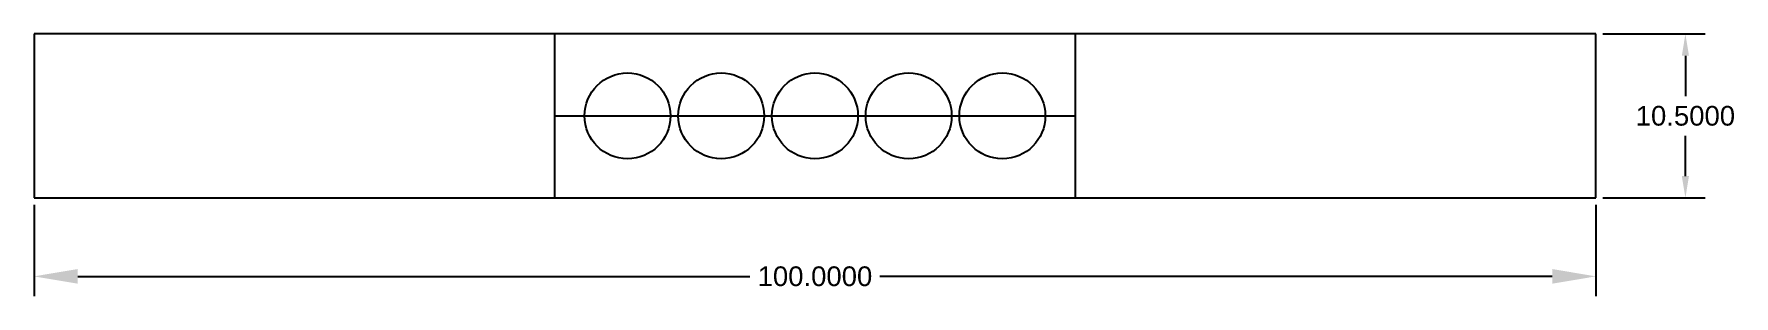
# Model space of a CAD drawing. Header units: inches. Extents: x 0 to 109, y -6 to 11.
import ezdxf

# ---------------------------------------------------------------- set-up
doc = ezdxf.new("R2010")
doc.units = ezdxf.units.IN
doc.header["$MEASUREMENT"] = 0
doc.styles.get("Standard").update_dxf_attribs({"font": 'arial.ttf'})
doc.dimstyles.get("Standard").update_dxf_attribs({"dimtxt": 0.18, "dimasz": 0.18, "dimexe": 0.18, "dimexo": 0.0625, "dimgap": 0.09, "dimtad": 0, "dimtih": 1, "dimtoh": 1, "dimdec": 4, "dimzin": 0, "dimdsep": 46, "dimtxsty": 'Standard', "dimcen": 0.09, "dimadec": 0, "dimazin": 0, "dimtfac": 1, "dimtdec": 4, "dimtofl": 0, "dimtmove": 0, "dimatfit": 3, "dimfxl": 1, "dimtolj": 1, "dimtzin": 0, "dimarcsym": 0})

# ---------------------------------------------------------------- blocks, each defined once
blk = doc.blocks.new('*D4')
at = {"color": 0, "lineweight": -2, "transparency": 16777216}
for p, q in [((0, -0.44), (0, -6.29)), ((100, -0.44), (100, -6.29)), ((2.8, -5.03), (45.84, -5.03)), ((97.2, -5.03), (54.16, -5.03))]:
    blk.add_line(p, q, dxfattribs=at)
at = {"color": 0, "transparency": 16777216}
for points in [[(2.8, -4.56), (2.8, -5.5), (0, -5.03)], [(97.2, -4.56), (97.2, -5.5), (100, -5.03)]]:
    blk.add_solid(points, dxfattribs=at)
at = {"layer": 'Defpoints', "color": 0, "transparency": 16777216}
for p in [(0, 0), (100, 0), (100, -5.03)]:
    blk.add_point(p, dxfattribs=at)
at = {"color": 0, "transparency": 16777216, "insert": (50, -5.03), "char_height": 1.26, "attachment_point": 5}
blk.add_mtext('\\A1;100.0000', dxfattribs=at)
blk = doc.blocks.new('*D9')
at = {"color": 0, "lineweight": -2, "transparency": 16777216}
for p, q in [((100.44, 10.5), (106.99, 10.5)), ((105.73, 9.1), (105.73, 6.52)), ((105.73, 1.4), (105.73, 3.98)), ((100.44, 0), (106.99, 0))]:
    blk.add_line(p, q, dxfattribs=at)
at = {"color": 0, "transparency": 16777216}
for points in [[(105.5, 9.1), (105.96, 9.1), (105.73, 10.5)], [(105.5, 1.4), (105.96, 1.4), (105.73, 0)]]:
    blk.add_solid(points, dxfattribs=at)
at = {"layer": 'Defpoints', "color": 0, "transparency": 16777216}
for p in [(100, 10.5), (100, 0), (105.73, 0)]:
    blk.add_point(p, dxfattribs=at)
at = {"color": 0, "transparency": 16777216, "insert": (105.73, 5.25), "char_height": 1.26, "attachment_point": 5}
blk.add_mtext('\\A1;10.5000', dxfattribs=at)

msp = doc.modelspace()

# ---------------------------------------------------------------- linework, layer by layer
at = {"color": 90}
for p, q in [((100, 10.5), (0, 10.5)), ((0, 10.5), (0, 0)), ((100, 0), (100, 10.5))]:
    msp.add_line(p, q, dxfattribs=at)
for p, q in [((33.33, 10.5), (33.33, 0)), ((66.67, 10.5), (66.67, 0)), ((33.33, 5.25), (66.67, 5.25))]:
    msp.add_line(p, q)
at = {"color": 90, "linetype": 'Continuous'}
msp.add_line((0, 0), (100, 0), dxfattribs=at)
for centre in [(38, 5.25), (44, 5.25), (50, 5.25), (56, 5.25), (62, 5.25)]:
    msp.add_circle(centre, 2.75)

# ---------------------------------------------------------------- dimensions: what is measured, and where the dimension line sits
dim = msp.add_linear_dim(base=(105.72935, 0), p1=(100, 10.5), p2=(100, 0), angle=90, dimstyle='Standard', override={"dimscale": 7, "dimasz": 0.2})
dim.commit()
dim.dimension.update_dxf_attribs({"geometry": '*D9', "text_midpoint": (105.72935, 5.25)})
dim = msp.add_linear_dim(base=(100, -5.02921), p1=(0, 0), p2=(100, 0), dimstyle='Standard', override={"dimscale": 7, "dimasz": 0.4, "dimsah": 1})
dim.commit()
dim.dimension.update_dxf_attribs({"geometry": '*D4', "text_midpoint": (50, -5.02921)})

doc.saveas('drawing.dxf')
